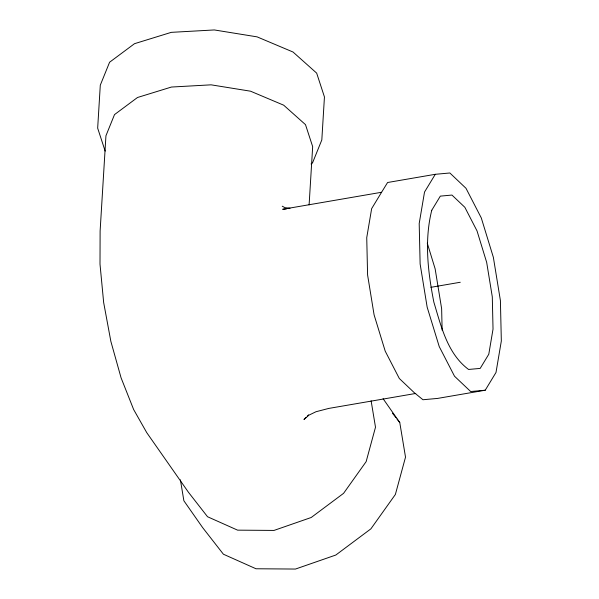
<?xml version="1.0" encoding="UTF-8"?>
<svg xmlns="http://www.w3.org/2000/svg" width="599" height="599" viewBox="0 0 599 599"><rect width="100%" height="100%" fill="white"/><g stroke="black" fill="none" stroke-linecap="round" stroke-linejoin="round"><path stroke-width="0.9" d="M309.106 204.895L312.671 146.635L305.497 124.644L283.686 105.184L250.547 91.198L211.125 84.833L171.434 87.042L137.5 97.495L114.506 114.604L105.941 135.763L100.115 231.034L100.003 264.129L103.664 302.555L110.852 341.333L121.073 377.819L133.644 409.536L146.762 432.673L188.408 492.213L207.539 516.742L237.593 530.152L274.005 530.422L311.218 517.491L343.579 493.336L366.146 461.634L375.498 427.214L371.11 400.783M381.578 192.272L371.65 208.639L366.738 237.683L367.591 274.963L374.083 314.819L385.224 351.171L399.316 378.493L414.209 392.622L422.969 399.743L437.54 398.425L485.235 390.219L496.002 372.466L501.333 340.981L500.405 300.556L493.366 257.345L481.289 217.931L466.007 188.303L449.856 172.984L435.286 174.302L387.59 182.508L381.578 192.272L282.691 209.283L286.389 208.916M435.286 174.302L424.519 192.054L419.195 223.539L420.124 263.972L427.162 307.182L439.239 346.596L454.514 376.217L470.672 391.536L485.235 390.219M305.954 417.503L303.97 419.472L308.994 415.122L316.002 411.73L328.761 408.421L415.743 393.453M307.272 416.193L308.597 414.882M311.068 163.961L312.536 162.868L321.82 139.926L324.448 96.956L316.669 73.123L293.016 52.016L257.083 36.861L214.345 29.95L171.307 32.346L134.52 43.682L109.587 62.236L100.295 85.17L97.667 128.141L105.162 151.098M430.906 287.31L460.264 282.264M290.051 208.235L284.959 207.666L282.234 206.191M392.487 413.22L395.849 417.533M396.972 418.963L399.773 422.557L405.516 457.149L395.377 494.474L370.901 528.842L335.822 555.033L295.472 569.05L255.998 568.765L223.405 554.217L202.657 527.629L183.878 500.771L180.404 479.836M383.083 398.687L399.773 422.557M427.267 243.142L435.144 268.854L441.635 308.71L442.129 330.146M431.744 210.286C424.189 240.551 427.911 271.946 433.848 302.143C441.156 326.208 447.296 353.575 468.568 369.456L480.188 368.407L488.784 354.241L493.029 329.113L492.296 296.857L486.673 262.377L477.036 230.929L464.846 207.291L451.96 195.064L440.332 196.12L431.744 210.286"/></g></svg>
